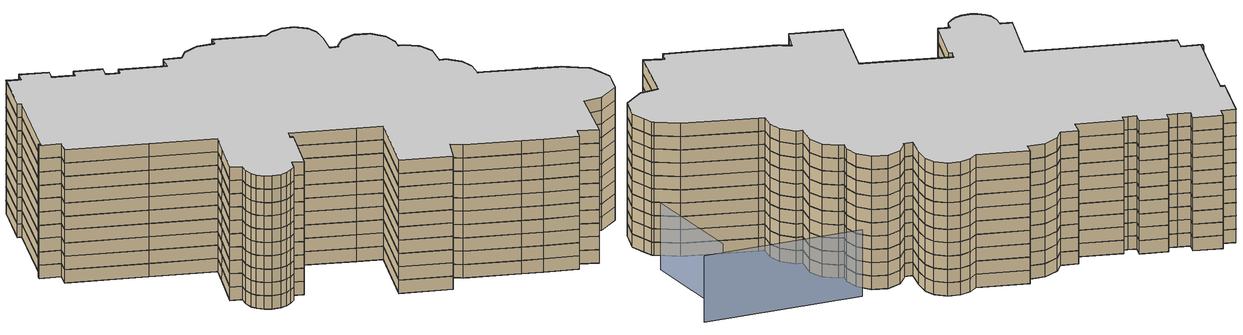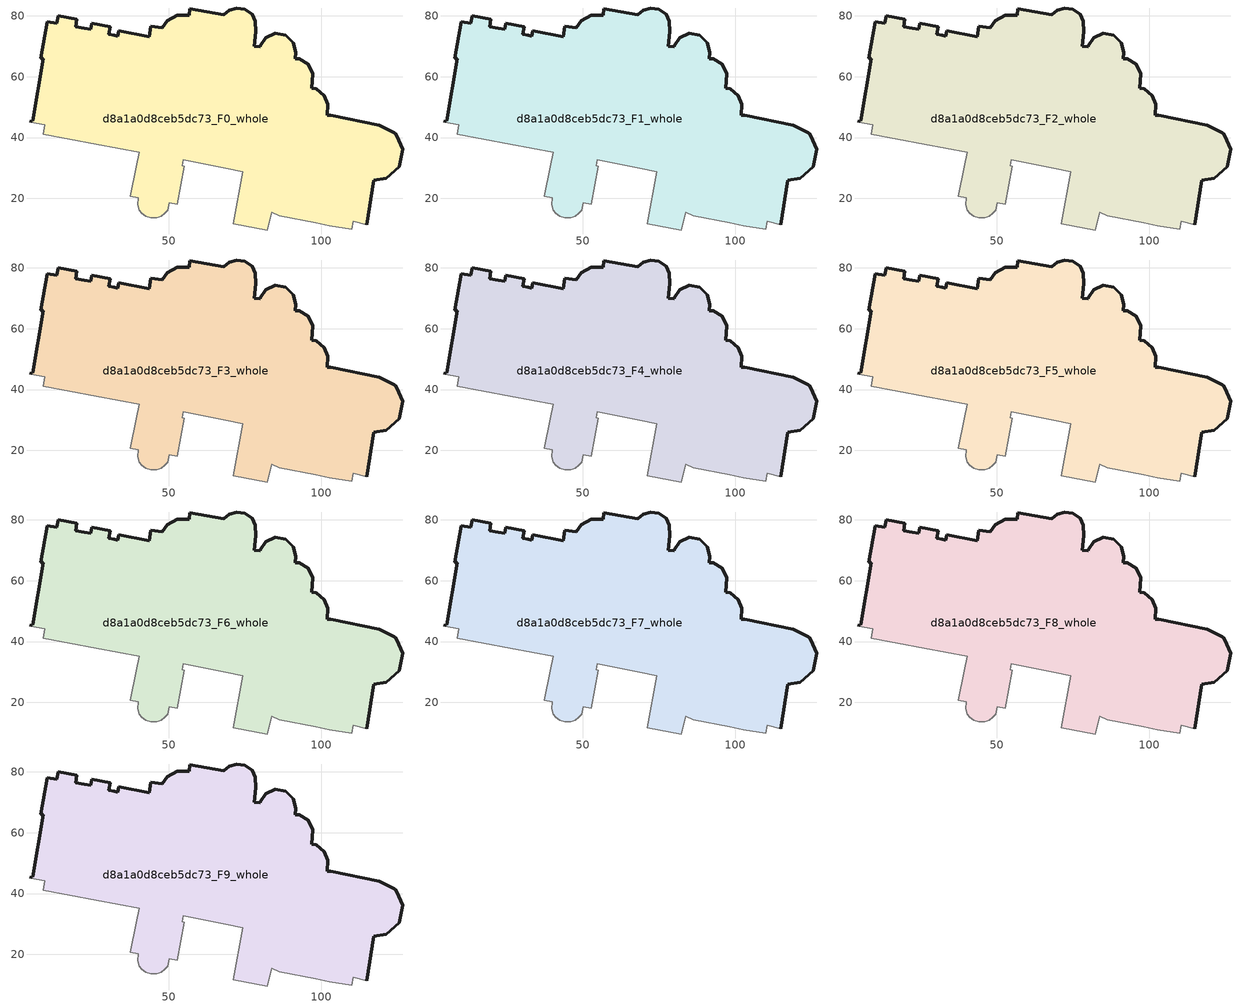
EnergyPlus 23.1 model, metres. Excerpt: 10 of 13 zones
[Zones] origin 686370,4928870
d8a1a0d8ceb5dc73_F0_whole
 floor ground (EU_floor_Construction): 115.1,11.35 117.26,25.99 121.48,26.59 125.78,30.34 126.81,36.15 125.48,39.13 124.51,41.31 124.04,41.55 119.19,44.01 103.23,47.28 102.01,47.41 102.12,50.93 101.05,53.71 98.36,56.04 96.9,56.13 97.24,61.04 95.71,64.09 92.77,65.86 91.58,65.94 91.74,68.02 90.87,71.14 88.37,73.57 85.01,74.26 81.88,72.84 79.98,70.26 80.06,69.85 78.01,69.97 78.49,74.76 78.39,78.26 77.41,80.51 74.94,82.24 72.28,82.59 69.82,81.8 68.09,80.31 56.9,82.37 56.68,80.22 52.8,80.26 49.41,78.41 47.87,76.03 44.03,76.61 43.59,73.21 33.47,75.06 33.2,73.38 32.01,73.58 30.17,73.89 30.63,76.45 24.57,77.51 24.22,75.54 22.09,75.92 19.32,76.42 19.73,78.91 13.54,80.03 13.09,77.53 9.95,78.09 7.86,66.01 8.75,65.85 5.25,45.58 4.71,45.66 4.61,44.98 9.23,44.23 8.74,41.08 26.07,37.85 40.16,35.2 39.3,30.43 37.33,20.73 39.88,20.21 39.78,17.99 40.26,16.16 41.05,15.11 42.38,14.17 43.99,13.63 45.92,13.64 47.43,14.21 48.58,15.08 49.62,16.12 50.09,18.55 52.65,18.04 55.04,30.54 54.34,30.67 54.72,32.66 68.7,29.83 74.21,28.79 71.08,11.65 82.23,9.61 83.72,15.46 86.28,14.24 98.22,11.93 102.77,11.05 110.13,9.87 110.63,12.47 z0
 wall outside (EU_wall_Construction): 4.61,44.98 4.71,45.66 5.25,45.58 8.75,65.85 7.86,66.01 9.95,78.09 13.09,77.53 13.54,80.03 19.73,78.91 19.32,76.42 22.09,75.92 24.22,75.54 24.57,77.51 30.63,76.45 30.17,73.89 32.01,73.58 33.2,73.38 33.47,75.06 43.59,73.21 44.03,76.61 47.87,76.03 49.41,78.41 52.8,80.26 56.68,80.22 56.9,82.37 68.09,80.31 69.82,81.8 72.28,82.59 74.94,82.24 77.41,80.51 78.39,78.26 78.49,74.76 78.01,69.97 80.06,69.85 79.98,70.26 81.88,72.84 85.01,74.26 88.37,73.57 90.87,71.14 91.74,68.02 91.58,65.94 92.77,65.86 95.71,64.09 97.24,61.04 96.9,56.13 98.36,56.04 101.05,53.71 102.12,50.93 102.01,47.41 103.23,47.28 119.19,44.01 124.04,41.55 124.51,41.31 125.48,39.13 126.81,36.15 125.78,30.34 121.48,26.59 117.26,25.99 115.1,11.35 z0:3
 wall adiabatic (EU_wall_Construction): 115.1,11.35 110.63,12.47 110.13,9.87 102.77,11.05 98.22,11.93 86.28,14.24 83.72,15.46 82.23,9.61 71.08,11.65 74.21,28.79 68.7,29.83 54.72,32.66 54.34,30.67 55.04,30.54 52.65,18.04 50.09,18.55 49.62,16.12 48.58,15.08 47.43,14.21 45.92,13.64 43.99,13.63 42.38,14.17 41.05,15.11 40.26,16.16 39.78,17.99 39.88,20.21 37.33,20.73 39.3,30.43 40.16,35.2 26.07,37.85 8.74,41.08 9.23,44.23 4.61,44.98 z0:3
d8a1a0d8ceb5dc73_F1_whole
 floor to d8a1a0d8ceb5dc73_F0_whole (EU_floor_Construction): 115.1,11.35 117.26,25.99 121.48,26.59 125.78,30.34 126.81,36.15 125.48,39.13 124.51,41.31 124.04,41.55 119.19,44.01 103.23,47.28 102.01,47.41 102.12,50.93 101.05,53.71 98.36,56.04 96.9,56.13 97.24,61.04 95.71,64.09 92.77,65.86 91.58,65.94 91.74,68.02 90.87,71.14 88.37,73.57 85.01,74.26 81.88,72.84 79.98,70.26 80.06,69.85 78.01,69.97 78.49,74.76 78.39,78.26 77.41,80.51 74.94,82.24 72.28,82.59 69.82,81.8 68.09,80.31 56.9,82.37 56.68,80.22 52.8,80.26 49.41,78.41 47.87,76.03 44.03,76.61 43.59,73.21 33.47,75.06 33.2,73.38 32.01,73.58 30.17,73.89 30.63,76.45 24.57,77.51 24.22,75.54 22.09,75.92 19.32,76.42 19.73,78.91 13.54,80.03 13.09,77.53 9.95,78.09 7.86,66.01 8.75,65.85 5.25,45.58 4.71,45.66 4.61,44.98 9.23,44.23 8.74,41.08 26.07,37.85 40.16,35.2 39.3,30.43 37.33,20.73 39.88,20.21 39.78,17.99 40.26,16.16 41.05,15.11 42.38,14.17 43.99,13.63 45.92,13.64 47.43,14.21 48.58,15.08 49.62,16.12 50.09,18.55 52.65,18.04 55.04,30.54 54.34,30.67 54.72,32.66 68.7,29.83 74.21,28.79 71.08,11.65 82.23,9.61 83.72,15.46 86.28,14.24 98.22,11.93 102.77,11.05 110.13,9.87 110.63,12.47 z3
 wall outside (EU_wall_Construction): 4.61,44.98 4.71,45.66 5.25,45.58 8.75,65.85 7.86,66.01 9.95,78.09 13.09,77.53 13.54,80.03 19.73,78.91 19.32,76.42 22.09,75.92 24.22,75.54 24.57,77.51 30.63,76.45 30.17,73.89 32.01,73.58 33.2,73.38 33.47,75.06 43.59,73.21 44.03,76.61 47.87,76.03 49.41,78.41 52.8,80.26 56.68,80.22 56.9,82.37 68.09,80.31 69.82,81.8 72.28,82.59 74.94,82.24 77.41,80.51 78.39,78.26 78.49,74.76 78.01,69.97 80.06,69.85 79.98,70.26 81.88,72.84 85.01,74.26 88.37,73.57 90.87,71.14 91.74,68.02 91.58,65.94 92.77,65.86 95.71,64.09 97.24,61.04 96.9,56.13 98.36,56.04 101.05,53.71 102.12,50.93 102.01,47.41 103.23,47.28 119.19,44.01 124.04,41.55 124.51,41.31 125.48,39.13 126.81,36.15 125.78,30.34 121.48,26.59 117.26,25.99 115.1,11.35 z3:6
 wall adiabatic (EU_wall_Construction): 115.1,11.35 110.63,12.47 110.13,9.87 102.77,11.05 98.22,11.93 86.28,14.24 83.72,15.46 82.23,9.61 71.08,11.65 74.21,28.79 68.7,29.83 54.72,32.66 54.34,30.67 55.04,30.54 52.65,18.04 50.09,18.55 49.62,16.12 48.58,15.08 47.43,14.21 45.92,13.64 43.99,13.63 42.38,14.17 41.05,15.11 40.26,16.16 39.78,17.99 39.88,20.21 37.33,20.73 39.3,30.43 40.16,35.2 26.07,37.85 8.74,41.08 9.23,44.23 4.61,44.98 z3:6
d8a1a0d8ceb5dc73_F2_whole
 floor to d8a1a0d8ceb5dc73_F1_whole (EU_floor_Construction): 115.1,11.35 117.26,25.99 121.48,26.59 125.78,30.34 126.81,36.15 125.48,39.13 124.51,41.31 124.04,41.55 119.19,44.01 103.23,47.28 102.01,47.41 102.12,50.93 101.05,53.71 98.36,56.04 96.9,56.13 97.24,61.04 95.71,64.09 92.77,65.86 91.58,65.94 91.74,68.02 90.87,71.14 88.37,73.57 85.01,74.26 81.88,72.84 79.98,70.26 80.06,69.85 78.01,69.97 78.49,74.76 78.39,78.26 77.41,80.51 74.94,82.24 72.28,82.59 69.82,81.8 68.09,80.31 56.9,82.37 56.68,80.22 52.8,80.26 49.41,78.41 47.87,76.03 44.03,76.61 43.59,73.21 33.47,75.06 33.2,73.38 32.01,73.58 30.17,73.89 30.63,76.45 24.57,77.51 24.22,75.54 22.09,75.92 19.32,76.42 19.73,78.91 13.54,80.03 13.09,77.53 9.95,78.09 7.86,66.01 8.75,65.85 5.25,45.58 4.71,45.66 4.61,44.98 9.23,44.23 8.74,41.08 26.07,37.85 40.16,35.2 39.3,30.43 37.33,20.73 39.88,20.21 39.78,17.99 40.26,16.16 41.05,15.11 42.38,14.17 43.99,13.63 45.92,13.64 47.43,14.21 48.58,15.08 49.62,16.12 50.09,18.55 52.65,18.04 55.04,30.54 54.34,30.67 54.72,32.66 68.7,29.83 74.21,28.79 71.08,11.65 82.23,9.61 83.72,15.46 86.28,14.24 98.22,11.93 102.77,11.05 110.13,9.87 110.63,12.47 z6
 wall outside (EU_wall_Construction): 4.61,44.98 4.71,45.66 5.25,45.58 8.75,65.85 7.86,66.01 9.95,78.09 13.09,77.53 13.54,80.03 19.73,78.91 19.32,76.42 22.09,75.92 24.22,75.54 24.57,77.51 30.63,76.45 30.17,73.89 32.01,73.58 33.2,73.38 33.47,75.06 43.59,73.21 44.03,76.61 47.87,76.03 49.41,78.41 52.8,80.26 56.68,80.22 56.9,82.37 68.09,80.31 69.82,81.8 72.28,82.59 74.94,82.24 77.41,80.51 78.39,78.26 78.49,74.76 78.01,69.97 80.06,69.85 79.98,70.26 81.88,72.84 85.01,74.26 88.37,73.57 90.87,71.14 91.74,68.02 91.58,65.94 92.77,65.86 95.71,64.09 97.24,61.04 96.9,56.13 98.36,56.04 101.05,53.71 102.12,50.93 102.01,47.41 103.23,47.28 119.19,44.01 124.04,41.55 124.51,41.31 125.48,39.13 126.81,36.15 125.78,30.34 121.48,26.59 117.26,25.99 115.1,11.35 z6:9
 wall adiabatic (EU_wall_Construction): 115.1,11.35 110.63,12.47 110.13,9.87 102.77,11.05 98.22,11.93 86.28,14.24 83.72,15.46 82.23,9.61 71.08,11.65 74.21,28.79 68.7,29.83 54.72,32.66 54.34,30.67 55.04,30.54 52.65,18.04 50.09,18.55 49.62,16.12 48.58,15.08 47.43,14.21 45.92,13.64 43.99,13.63 42.38,14.17 41.05,15.11 40.26,16.16 39.78,17.99 39.88,20.21 37.33,20.73 39.3,30.43 40.16,35.2 26.07,37.85 8.74,41.08 9.23,44.23 4.61,44.98 z6:9
d8a1a0d8ceb5dc73_F3_whole
 floor to d8a1a0d8ceb5dc73_F2_whole (EU_floor_Construction): 115.1,11.35 117.26,25.99 121.48,26.59 125.78,30.34 126.81,36.15 125.48,39.13 124.51,41.31 124.04,41.55 119.19,44.01 103.23,47.28 102.01,47.41 102.12,50.93 101.05,53.71 98.36,56.04 96.9,56.13 97.24,61.04 95.71,64.09 92.77,65.86 91.58,65.94 91.74,68.02 90.87,71.14 88.37,73.57 85.01,74.26 81.88,72.84 79.98,70.26 80.06,69.85 78.01,69.97 78.49,74.76 78.39,78.26 77.41,80.51 74.94,82.24 72.28,82.59 69.82,81.8 68.09,80.31 56.9,82.37 56.68,80.22 52.8,80.26 49.41,78.41 47.87,76.03 44.03,76.61 43.59,73.21 33.47,75.06 33.2,73.38 32.01,73.58 30.17,73.89 30.63,76.45 24.57,77.51 24.22,75.54 22.09,75.92 19.32,76.42 19.73,78.91 13.54,80.03 13.09,77.53 9.95,78.09 7.86,66.01 8.75,65.85 5.25,45.58 4.71,45.66 4.61,44.98 9.23,44.23 8.74,41.08 26.07,37.85 40.16,35.2 39.3,30.43 37.33,20.73 39.88,20.21 39.78,17.99 40.26,16.16 41.05,15.11 42.38,14.17 43.99,13.63 45.92,13.64 47.43,14.21 48.58,15.08 49.62,16.12 50.09,18.55 52.65,18.04 55.04,30.54 54.34,30.67 54.72,32.66 68.7,29.83 74.21,28.79 71.08,11.65 82.23,9.61 83.72,15.46 86.28,14.24 98.22,11.93 102.77,11.05 110.13,9.87 110.63,12.47 z9
 wall outside (EU_wall_Construction): 4.61,44.98 4.71,45.66 5.25,45.58 8.75,65.85 7.86,66.01 9.95,78.09 13.09,77.53 13.54,80.03 19.73,78.91 19.32,76.42 22.09,75.92 24.22,75.54 24.57,77.51 30.63,76.45 30.17,73.89 32.01,73.58 33.2,73.38 33.47,75.06 43.59,73.21 44.03,76.61 47.87,76.03 49.41,78.41 52.8,80.26 56.68,80.22 56.9,82.37 68.09,80.31 69.82,81.8 72.28,82.59 74.94,82.24 77.41,80.51 78.39,78.26 78.49,74.76 78.01,69.97 80.06,69.85 79.98,70.26 81.88,72.84 85.01,74.26 88.37,73.57 90.87,71.14 91.74,68.02 91.58,65.94 92.77,65.86 95.71,64.09 97.24,61.04 96.9,56.13 98.36,56.04 101.05,53.71 102.12,50.93 102.01,47.41 103.23,47.28 119.19,44.01 124.04,41.55 124.51,41.31 125.48,39.13 126.81,36.15 125.78,30.34 121.48,26.59 117.26,25.99 115.1,11.35 z9:12
 wall adiabatic (EU_wall_Construction): 115.1,11.35 110.63,12.47 110.13,9.87 102.77,11.05 98.22,11.93 86.28,14.24 83.72,15.46 82.23,9.61 71.08,11.65 74.21,28.79 68.7,29.83 54.72,32.66 54.34,30.67 55.04,30.54 52.65,18.04 50.09,18.55 49.62,16.12 48.58,15.08 47.43,14.21 45.92,13.64 43.99,13.63 42.38,14.17 41.05,15.11 40.26,16.16 39.78,17.99 39.88,20.21 37.33,20.73 39.3,30.43 40.16,35.2 26.07,37.85 8.74,41.08 9.23,44.23 4.61,44.98 z9:12
d8a1a0d8ceb5dc73_F4_whole
 floor to d8a1a0d8ceb5dc73_F3_whole (EU_floor_Construction): 115.1,11.35 117.26,25.99 121.48,26.59 125.78,30.34 126.81,36.15 125.48,39.13 124.51,41.31 124.04,41.55 119.19,44.01 103.23,47.28 102.01,47.41 102.12,50.93 101.05,53.71 98.36,56.04 96.9,56.13 97.24,61.04 95.71,64.09 92.77,65.86 91.58,65.94 91.74,68.02 90.87,71.14 88.37,73.57 85.01,74.26 81.88,72.84 79.98,70.26 80.06,69.85 78.01,69.97 78.49,74.76 78.39,78.26 77.41,80.51 74.94,82.24 72.28,82.59 69.82,81.8 68.09,80.31 56.9,82.37 56.68,80.22 52.8,80.26 49.41,78.41 47.87,76.03 44.03,76.61 43.59,73.21 33.47,75.06 33.2,73.38 32.01,73.58 30.17,73.89 30.63,76.45 24.57,77.51 24.22,75.54 22.09,75.92 19.32,76.42 19.73,78.91 13.54,80.03 13.09,77.53 9.95,78.09 7.86,66.01 8.75,65.85 5.25,45.58 4.71,45.66 4.61,44.98 9.23,44.23 8.74,41.08 26.07,37.85 40.16,35.2 39.3,30.43 37.33,20.73 39.88,20.21 39.78,17.99 40.26,16.16 41.05,15.11 42.38,14.17 43.99,13.63 45.92,13.64 47.43,14.21 48.58,15.08 49.62,16.12 50.09,18.55 52.65,18.04 55.04,30.54 54.34,30.67 54.72,32.66 68.7,29.83 74.21,28.79 71.08,11.65 82.23,9.61 83.72,15.46 86.28,14.24 98.22,11.93 102.77,11.05 110.13,9.87 110.63,12.47 z12
 wall outside (EU_wall_Construction): 4.61,44.98 4.71,45.66 5.25,45.58 8.75,65.85 7.86,66.01 9.95,78.09 13.09,77.53 13.54,80.03 19.73,78.91 19.32,76.42 22.09,75.92 24.22,75.54 24.57,77.51 30.63,76.45 30.17,73.89 32.01,73.58 33.2,73.38 33.47,75.06 43.59,73.21 44.03,76.61 47.87,76.03 49.41,78.41 52.8,80.26 56.68,80.22 56.9,82.37 68.09,80.31 69.82,81.8 72.28,82.59 74.94,82.24 77.41,80.51 78.39,78.26 78.49,74.76 78.01,69.97 80.06,69.85 79.98,70.26 81.88,72.84 85.01,74.26 88.37,73.57 90.87,71.14 91.74,68.02 91.58,65.94 92.77,65.86 95.71,64.09 97.24,61.04 96.9,56.13 98.36,56.04 101.05,53.71 102.12,50.93 102.01,47.41 103.23,47.28 119.19,44.01 124.04,41.55 124.51,41.31 125.48,39.13 126.81,36.15 125.78,30.34 121.48,26.59 117.26,25.99 115.1,11.35 z12:15
 wall adiabatic (EU_wall_Construction): 115.1,11.35 110.63,12.47 110.13,9.87 102.77,11.05 98.22,11.93 86.28,14.24 83.72,15.46 82.23,9.61 71.08,11.65 74.21,28.79 68.7,29.83 54.72,32.66 54.34,30.67 55.04,30.54 52.65,18.04 50.09,18.55 49.62,16.12 48.58,15.08 47.43,14.21 45.92,13.64 43.99,13.63 42.38,14.17 41.05,15.11 40.26,16.16 39.78,17.99 39.88,20.21 37.33,20.73 39.3,30.43 40.16,35.2 26.07,37.85 8.74,41.08 9.23,44.23 4.61,44.98 z12:15
d8a1a0d8ceb5dc73_F5_whole
 floor to d8a1a0d8ceb5dc73_F4_whole (EU_floor_Construction): 115.1,11.35 117.26,25.99 121.48,26.59 125.78,30.34 126.81,36.15 125.48,39.13 124.51,41.31 124.04,41.55 119.19,44.01 103.23,47.28 102.01,47.41 102.12,50.93 101.05,53.71 98.36,56.04 96.9,56.13 97.24,61.04 95.71,64.09 92.77,65.86 91.58,65.94 91.74,68.02 90.87,71.14 88.37,73.57 85.01,74.26 81.88,72.84 79.98,70.26 80.06,69.85 78.01,69.97 78.49,74.76 78.39,78.26 77.41,80.51 74.94,82.24 72.28,82.59 69.82,81.8 68.09,80.31 56.9,82.37 56.68,80.22 52.8,80.26 49.41,78.41 47.87,76.03 44.03,76.61 43.59,73.21 33.47,75.06 33.2,73.38 32.01,73.58 30.17,73.89 30.63,76.45 24.57,77.51 24.22,75.54 22.09,75.92 19.32,76.42 19.73,78.91 13.54,80.03 13.09,77.53 9.95,78.09 7.86,66.01 8.75,65.85 5.25,45.58 4.71,45.66 4.61,44.98 9.23,44.23 8.74,41.08 26.07,37.85 40.16,35.2 39.3,30.43 37.33,20.73 39.88,20.21 39.78,17.99 40.26,16.16 41.05,15.11 42.38,14.17 43.99,13.63 45.92,13.64 47.43,14.21 48.58,15.08 49.62,16.12 50.09,18.55 52.65,18.04 55.04,30.54 54.34,30.67 54.72,32.66 68.7,29.83 74.21,28.79 71.08,11.65 82.23,9.61 83.72,15.46 86.28,14.24 98.22,11.93 102.77,11.05 110.13,9.87 110.63,12.47 z15
 wall outside (EU_wall_Construction): 4.61,44.98 4.71,45.66 5.25,45.58 8.75,65.85 7.86,66.01 9.95,78.09 13.09,77.53 13.54,80.03 19.73,78.91 19.32,76.42 22.09,75.92 24.22,75.54 24.57,77.51 30.63,76.45 30.17,73.89 32.01,73.58 33.2,73.38 33.47,75.06 43.59,73.21 44.03,76.61 47.87,76.03 49.41,78.41 52.8,80.26 56.68,80.22 56.9,82.37 68.09,80.31 69.82,81.8 72.28,82.59 74.94,82.24 77.41,80.51 78.39,78.26 78.49,74.76 78.01,69.97 80.06,69.85 79.98,70.26 81.88,72.84 85.01,74.26 88.37,73.57 90.87,71.14 91.74,68.02 91.58,65.94 92.77,65.86 95.71,64.09 97.24,61.04 96.9,56.13 98.36,56.04 101.05,53.71 102.12,50.93 102.01,47.41 103.23,47.28 119.19,44.01 124.04,41.55 124.51,41.31 125.48,39.13 126.81,36.15 125.78,30.34 121.48,26.59 117.26,25.99 115.1,11.35 z15:18
 wall adiabatic (EU_wall_Construction): 115.1,11.35 110.63,12.47 110.13,9.87 102.77,11.05 98.22,11.93 86.28,14.24 83.72,15.46 82.23,9.61 71.08,11.65 74.21,28.79 68.7,29.83 54.72,32.66 54.34,30.67 55.04,30.54 52.65,18.04 50.09,18.55 49.62,16.12 48.58,15.08 47.43,14.21 45.92,13.64 43.99,13.63 42.38,14.17 41.05,15.11 40.26,16.16 39.78,17.99 39.88,20.21 37.33,20.73 39.3,30.43 40.16,35.2 26.07,37.85 8.74,41.08 9.23,44.23 4.61,44.98 z15:18
d8a1a0d8ceb5dc73_F6_whole
 floor to d8a1a0d8ceb5dc73_F5_whole (EU_floor_Construction): 115.1,11.35 117.26,25.99 121.48,26.59 125.78,30.34 126.81,36.15 125.48,39.13 124.51,41.31 124.04,41.55 119.19,44.01 103.23,47.28 102.01,47.41 102.12,50.93 101.05,53.71 98.36,56.04 96.9,56.13 97.24,61.04 95.71,64.09 92.77,65.86 91.58,65.94 91.74,68.02 90.87,71.14 88.37,73.57 85.01,74.26 81.88,72.84 79.98,70.26 80.06,69.85 78.01,69.97 78.49,74.76 78.39,78.26 77.41,80.51 74.94,82.24 72.28,82.59 69.82,81.8 68.09,80.31 56.9,82.37 56.68,80.22 52.8,80.26 49.41,78.41 47.87,76.03 44.03,76.61 43.59,73.21 33.47,75.06 33.2,73.38 32.01,73.58 30.17,73.89 30.63,76.45 24.57,77.51 24.22,75.54 22.09,75.92 19.32,76.42 19.73,78.91 13.54,80.03 13.09,77.53 9.95,78.09 7.86,66.01 8.75,65.85 5.25,45.58 4.71,45.66 4.61,44.98 9.23,44.23 8.74,41.08 26.07,37.85 40.16,35.2 39.3,30.43 37.33,20.73 39.88,20.21 39.78,17.99 40.26,16.16 41.05,15.11 42.38,14.17 43.99,13.63 45.92,13.64 47.43,14.21 48.58,15.08 49.62,16.12 50.09,18.55 52.65,18.04 55.04,30.54 54.34,30.67 54.72,32.66 68.7,29.83 74.21,28.79 71.08,11.65 82.23,9.61 83.72,15.46 86.28,14.24 98.22,11.93 102.77,11.05 110.13,9.87 110.63,12.47 z18
 wall outside (EU_wall_Construction): 4.61,44.98 4.71,45.66 5.25,45.58 8.75,65.85 7.86,66.01 9.95,78.09 13.09,77.53 13.54,80.03 19.73,78.91 19.32,76.42 22.09,75.92 24.22,75.54 24.57,77.51 30.63,76.45 30.17,73.89 32.01,73.58 33.2,73.38 33.47,75.06 43.59,73.21 44.03,76.61 47.87,76.03 49.41,78.41 52.8,80.26 56.68,80.22 56.9,82.37 68.09,80.31 69.82,81.8 72.28,82.59 74.94,82.24 77.41,80.51 78.39,78.26 78.49,74.76 78.01,69.97 80.06,69.85 79.98,70.26 81.88,72.84 85.01,74.26 88.37,73.57 90.87,71.14 91.74,68.02 91.58,65.94 92.77,65.86 95.71,64.09 97.24,61.04 96.9,56.13 98.36,56.04 101.05,53.71 102.12,50.93 102.01,47.41 103.23,47.28 119.19,44.01 124.04,41.55 124.51,41.31 125.48,39.13 126.81,36.15 125.78,30.34 121.48,26.59 117.26,25.99 115.1,11.35 z18:21
 wall adiabatic (EU_wall_Construction): 115.1,11.35 110.63,12.47 110.13,9.87 102.77,11.05 98.22,11.93 86.28,14.24 83.72,15.46 82.23,9.61 71.08,11.65 74.21,28.79 68.7,29.83 54.72,32.66 54.34,30.67 55.04,30.54 52.65,18.04 50.09,18.55 49.62,16.12 48.58,15.08 47.43,14.21 45.92,13.64 43.99,13.63 42.38,14.17 41.05,15.11 40.26,16.16 39.78,17.99 39.88,20.21 37.33,20.73 39.3,30.43 40.16,35.2 26.07,37.85 8.74,41.08 9.23,44.23 4.61,44.98 z18:21
d8a1a0d8ceb5dc73_F7_whole
 floor to d8a1a0d8ceb5dc73_F6_whole (EU_floor_Construction): 115.1,11.35 117.26,25.99 121.48,26.59 125.78,30.34 126.81,36.15 125.48,39.13 124.51,41.31 124.04,41.55 119.19,44.01 103.23,47.28 102.01,47.41 102.12,50.93 101.05,53.71 98.36,56.04 96.9,56.13 97.24,61.04 95.71,64.09 92.77,65.86 91.58,65.94 91.74,68.02 90.87,71.14 88.37,73.57 85.01,74.26 81.88,72.84 79.98,70.26 80.06,69.85 78.01,69.97 78.49,74.76 78.39,78.26 77.41,80.51 74.94,82.24 72.28,82.59 69.82,81.8 68.09,80.31 56.9,82.37 56.68,80.22 52.8,80.26 49.41,78.41 47.87,76.03 44.03,76.61 43.59,73.21 33.47,75.06 33.2,73.38 32.01,73.58 30.17,73.89 30.63,76.45 24.57,77.51 24.22,75.54 22.09,75.92 19.32,76.42 19.73,78.91 13.54,80.03 13.09,77.53 9.95,78.09 7.86,66.01 8.75,65.85 5.25,45.58 4.71,45.66 4.61,44.98 9.23,44.23 8.74,41.08 26.07,37.85 40.16,35.2 39.3,30.43 37.33,20.73 39.88,20.21 39.78,17.99 40.26,16.16 41.05,15.11 42.38,14.17 43.99,13.63 45.92,13.64 47.43,14.21 48.58,15.08 49.62,16.12 50.09,18.55 52.65,18.04 55.04,30.54 54.34,30.67 54.72,32.66 68.7,29.83 74.21,28.79 71.08,11.65 82.23,9.61 83.72,15.46 86.28,14.24 98.22,11.93 102.77,11.05 110.13,9.87 110.63,12.47 z21
 wall outside (EU_wall_Construction): 4.61,44.98 4.71,45.66 5.25,45.58 8.75,65.85 7.86,66.01 9.95,78.09 13.09,77.53 13.54,80.03 19.73,78.91 19.32,76.42 22.09,75.92 24.22,75.54 24.57,77.51 30.63,76.45 30.17,73.89 32.01,73.58 33.2,73.38 33.47,75.06 43.59,73.21 44.03,76.61 47.87,76.03 49.41,78.41 52.8,80.26 56.68,80.22 56.9,82.37 68.09,80.31 69.82,81.8 72.28,82.59 74.94,82.24 77.41,80.51 78.39,78.26 78.49,74.76 78.01,69.97 80.06,69.85 79.98,70.26 81.88,72.84 85.01,74.26 88.37,73.57 90.87,71.14 91.74,68.02 91.58,65.94 92.77,65.86 95.71,64.09 97.24,61.04 96.9,56.13 98.36,56.04 101.05,53.71 102.12,50.93 102.01,47.41 103.23,47.28 119.19,44.01 124.04,41.55 124.51,41.31 125.48,39.13 126.81,36.15 125.78,30.34 121.48,26.59 117.26,25.99 115.1,11.35 z21:24
 wall adiabatic (EU_wall_Construction): 115.1,11.35 110.63,12.47 110.13,9.87 102.77,11.05 98.22,11.93 86.28,14.24 83.72,15.46 82.23,9.61 71.08,11.65 74.21,28.79 68.7,29.83 54.72,32.66 54.34,30.67 55.04,30.54 52.65,18.04 50.09,18.55 49.62,16.12 48.58,15.08 47.43,14.21 45.92,13.64 43.99,13.63 42.38,14.17 41.05,15.11 40.26,16.16 39.78,17.99 39.88,20.21 37.33,20.73 39.3,30.43 40.16,35.2 26.07,37.85 8.74,41.08 9.23,44.23 4.61,44.98 z21:24
d8a1a0d8ceb5dc73_F8_whole
 floor to d8a1a0d8ceb5dc73_F7_whole (EU_floor_Construction): 115.1,11.35 117.26,25.99 121.48,26.59 125.78,30.34 126.81,36.15 125.48,39.13 124.51,41.31 124.04,41.55 119.19,44.01 103.23,47.28 102.01,47.41 102.12,50.93 101.05,53.71 98.36,56.04 96.9,56.13 97.24,61.04 95.71,64.09 92.77,65.86 91.58,65.94 91.74,68.02 90.87,71.14 88.37,73.57 85.01,74.26 81.88,72.84 79.98,70.26 80.06,69.85 78.01,69.97 78.49,74.76 78.39,78.26 77.41,80.51 74.94,82.24 72.28,82.59 69.82,81.8 68.09,80.31 56.9,82.37 56.68,80.22 52.8,80.26 49.41,78.41 47.87,76.03 44.03,76.61 43.59,73.21 33.47,75.06 33.2,73.38 32.01,73.58 30.17,73.89 30.63,76.45 24.57,77.51 24.22,75.54 22.09,75.92 19.32,76.42 19.73,78.91 13.54,80.03 13.09,77.53 9.95,78.09 7.86,66.01 8.75,65.85 5.25,45.58 4.71,45.66 4.61,44.98 9.23,44.23 8.74,41.08 26.07,37.85 40.16,35.2 39.3,30.43 37.33,20.73 39.88,20.21 39.78,17.99 40.26,16.16 41.05,15.11 42.38,14.17 43.99,13.63 45.92,13.64 47.43,14.21 48.58,15.08 49.62,16.12 50.09,18.55 52.65,18.04 55.04,30.54 54.34,30.67 54.72,32.66 68.7,29.83 74.21,28.79 71.08,11.65 82.23,9.61 83.72,15.46 86.28,14.24 98.22,11.93 102.77,11.05 110.13,9.87 110.63,12.47 z24
 wall outside (EU_wall_Construction): 4.61,44.98 4.71,45.66 5.25,45.58 8.75,65.85 7.86,66.01 9.95,78.09 13.09,77.53 13.54,80.03 19.73,78.91 19.32,76.42 22.09,75.92 24.22,75.54 24.57,77.51 30.63,76.45 30.17,73.89 32.01,73.58 33.2,73.38 33.47,75.06 43.59,73.21 44.03,76.61 47.87,76.03 49.41,78.41 52.8,80.26 56.68,80.22 56.9,82.37 68.09,80.31 69.82,81.8 72.28,82.59 74.94,82.24 77.41,80.51 78.39,78.26 78.49,74.76 78.01,69.97 80.06,69.85 79.98,70.26 81.88,72.84 85.01,74.26 88.37,73.57 90.87,71.14 91.74,68.02 91.58,65.94 92.77,65.86 95.71,64.09 97.24,61.04 96.9,56.13 98.36,56.04 101.05,53.71 102.12,50.93 102.01,47.41 103.23,47.28 119.19,44.01 124.04,41.55 124.51,41.31 125.48,39.13 126.81,36.15 125.78,30.34 121.48,26.59 117.26,25.99 115.1,11.35 z24:27
 wall adiabatic (EU_wall_Construction): 115.1,11.35 110.63,12.47 110.13,9.87 102.77,11.05 98.22,11.93 86.28,14.24 83.72,15.46 82.23,9.61 71.08,11.65 74.21,28.79 68.7,29.83 54.72,32.66 54.34,30.67 55.04,30.54 52.65,18.04 50.09,18.55 49.62,16.12 48.58,15.08 47.43,14.21 45.92,13.64 43.99,13.63 42.38,14.17 41.05,15.11 40.26,16.16 39.78,17.99 39.88,20.21 37.33,20.73 39.3,30.43 40.16,35.2 26.07,37.85 8.74,41.08 9.23,44.23 4.61,44.98 z24:27
d8a1a0d8ceb5dc73_F9_whole
 floor to d8a1a0d8ceb5dc73_F8_whole (EU_floor_Construction): 115.1,11.35 117.26,25.99 121.48,26.59 125.78,30.34 126.81,36.15 125.48,39.13 124.51,41.31 124.04,41.55 119.19,44.01 103.23,47.28 102.01,47.41 102.12,50.93 101.05,53.71 98.36,56.04 96.9,56.13 97.24,61.04 95.71,64.09 92.77,65.86 91.58,65.94 91.74,68.02 90.87,71.14 88.37,73.57 85.01,74.26 81.88,72.84 79.98,70.26 80.06,69.85 78.01,69.97 78.49,74.76 78.39,78.26 77.41,80.51 74.94,82.24 72.28,82.59 69.82,81.8 68.09,80.31 56.9,82.37 56.68,80.22 52.8,80.26 49.41,78.41 47.87,76.03 44.03,76.61 43.59,73.21 33.47,75.06 33.2,73.38 32.01,73.58 30.17,73.89 30.63,76.45 24.57,77.51 24.22,75.54 22.09,75.92 19.32,76.42 19.73,78.91 13.54,80.03 13.09,77.53 9.95,78.09 7.86,66.01 8.75,65.85 5.25,45.58 4.71,45.66 4.61,44.98 9.23,44.23 8.74,41.08 26.07,37.85 40.16,35.2 39.3,30.43 37.33,20.73 39.88,20.21 39.78,17.99 40.26,16.16 41.05,15.11 42.38,14.17 43.99,13.63 45.92,13.64 47.43,14.21 48.58,15.08 49.62,16.12 50.09,18.55 52.65,18.04 55.04,30.54 54.34,30.67 54.72,32.66 68.7,29.83 74.21,28.79 71.08,11.65 82.23,9.61 83.72,15.46 86.28,14.24 98.22,11.93 102.77,11.05 110.13,9.87 110.63,12.47 z27
 wall outside (EU_wall_Construction): 4.61,44.98 4.71,45.66 5.25,45.58 8.75,65.85 7.86,66.01 9.95,78.09 13.09,77.53 13.54,80.03 19.73,78.91 19.32,76.42 22.09,75.92 24.22,75.54 24.57,77.51 30.63,76.45 30.17,73.89 32.01,73.58 33.2,73.38 33.47,75.06 43.59,73.21 44.03,76.61 47.87,76.03 49.41,78.41 52.8,80.26 56.68,80.22 56.9,82.37 68.09,80.31 69.82,81.8 72.28,82.59 74.94,82.24 77.41,80.51 78.39,78.26 78.49,74.76 78.01,69.97 80.06,69.85 79.98,70.26 81.88,72.84 85.01,74.26 88.37,73.57 90.87,71.14 91.74,68.02 91.58,65.94 92.77,65.86 95.71,64.09 97.24,61.04 96.9,56.13 98.36,56.04 101.05,53.71 102.12,50.93 102.01,47.41 103.23,47.28 119.19,44.01 124.04,41.55 124.51,41.31 125.48,39.13 126.81,36.15 125.78,30.34 121.48,26.59 117.26,25.99 115.1,11.35 z27:30
 wall adiabatic (EU_wall_Construction): 115.1,11.35 110.63,12.47 110.13,9.87 102.77,11.05 98.22,11.93 86.28,14.24 83.72,15.46 82.23,9.61 71.08,11.65 74.21,28.79 68.7,29.83 54.72,32.66 54.34,30.67 55.04,30.54 52.65,18.04 50.09,18.55 49.62,16.12 48.58,15.08 47.43,14.21 45.92,13.64 43.99,13.63 42.38,14.17 41.05,15.11 40.26,16.16 39.78,17.99 39.88,20.21 37.33,20.73 39.3,30.43 40.16,35.2 26.07,37.85 8.74,41.08 9.23,44.23 4.61,44.98 z27:30
 ceiling to d8a1a0d8ceb5dc73_F10_whole (EU_floor_Construction): 95.71,64.09 97.24,61.04 96.9,56.13 98.36,56.04 101.05,53.71 102.12,50.93 102.01,47.41 103.23,47.28 119.19,44.01 124.04,41.55 124.51,41.31 125.48,39.13 126.81,36.15 125.78,30.34 121.48,26.59 117.26,25.99 115.1,11.35 110.63,12.47 110.13,9.87 102.77,11.05 98.22,11.93 86.28,14.24 83.72,15.46 82.23,9.61 71.08,11.65 74.21,28.79 68.7,29.83 54.72,32.66 54.34,30.67 55.04,30.54 52.65,18.04 50.09,18.55 49.62,16.12 48.58,15.08 47.43,14.21 45.92,13.64 43.99,13.63 42.38,14.17 41.05,15.11 40.26,16.16 39.78,17.99 39.88,20.21 37.33,20.73 39.3,30.43 40.16,35.2 26.07,37.85 8.74,41.08 9.23,44.23 4.61,44.98 4.71,45.66 5.25,45.58 8.75,65.85 7.86,66.01 9.95,78.09 13.09,77.53 13.54,80.03 19.73,78.91 19.32,76.42 22.09,75.92 24.22,75.54 24.57,77.51 30.63,76.45 30.17,73.89 32.01,73.58 33.2,73.38 33.47,75.06 43.59,73.21 44.03,76.61 47.87,76.03 49.41,78.41 52.8,80.26 56.68,80.22 56.9,82.37 68.09,80.31 69.82,81.8 72.28,82.59 74.94,82.24 77.41,80.51 78.39,78.26 78.49,74.76 78.01,69.97 80.06,69.85 79.98,70.26 81.88,72.84 85.01,74.26 88.37,73.57 90.87,71.14 91.74,68.02 91.58,65.94 92.77,65.86 z30
shading: 125.4,48.77 120.82,72.48 / 126.44,76.62 91.38,76.02 z0:15
[Building]
EU S2 Campaign: North Axis=0; Terrain=City; Solar Distribution=FullExterior
[Site:Location]
Bologna: Latitude=44.5; Longitude=11.25; Time Zone=1; Elevation=37
[SizingPeriod:WeatherFileDays]
AnnualSizingPeriod: Begin Month=1; Begin Day of Month=1; End Month=12; End Day of Month=31; Day of Week for Start Day=Monday; Use Weather File Daylight Saving Period=No; Use Weather File Rain and Snow Indicators=No
[MATERIAL]
EU_InternalMass_Material: Roughness=MediumRough; Thickness=0.1; Conductivity=1; Density=1800; Specific Heat=900; Thermal Absorptance=0.9; Solar Absorptance=0.7; Visible Absorptance=0.7
[MATERIAL:NOMASS] Roughness=MediumRough; Thermal Absorptance=0.9; Solar Absorptance=0.7; Visible Absorptance=0.7
Name | Thermal Resistance
EU_wall_NoMass | 0.905828
EU_floor_NoMass | 0.67114
[CONSTRUCTION]
EU_wall_Construction: EU_wall_NoMass
EU_floor_Construction: EU_floor_NoMass
EU_InternalMass_Construction: EU_InternalMass_Material
[ZONE] Type=1; Multiplier=1; Ceiling Height=autocalculate; Volume=16179; Floor Area=autocalculate; Part of Total Floor Area=Yes
d8a1a0d8ceb5dc73_F0_whole; d8a1a0d8ceb5dc73_F1_whole; d8a1a0d8ceb5dc73_F2_whole; d8a1a0d8ceb5dc73_F3_whole; d8a1a0d8ceb5dc73_F4_whole; d8a1a0d8ceb5dc73_F5_whole; d8a1a0d8ceb5dc73_F6_whole; d8a1a0d8ceb5dc73_F7_whole; d8a1a0d8ceb5dc73_F8_whole; d8a1a0d8ceb5dc73_F9_whole
[INTERNALMASS] Construction=EU_InternalMass_Construction; Surface Area=5393.01
Name | Zone or ZoneList
d8a1a0d8ceb5dc73_F0_whole_EU_InternalMass | d8a1a0d8ceb5dc73_F0_whole
d8a1a0d8ceb5dc73_F1_whole_EU_InternalMass | d8a1a0d8ceb5dc73_F1_whole
d8a1a0d8ceb5dc73_F2_whole_EU_InternalMass | d8a1a0d8ceb5dc73_F2_whole
d8a1a0d8ceb5dc73_F3_whole_EU_InternalMass | d8a1a0d8ceb5dc73_F3_whole
d8a1a0d8ceb5dc73_F4_whole_EU_InternalMass | d8a1a0d8ceb5dc73_F4_whole
d8a1a0d8ceb5dc73_F5_whole_EU_InternalMass | d8a1a0d8ceb5dc73_F5_whole
d8a1a0d8ceb5dc73_F6_whole_EU_InternalMass | d8a1a0d8ceb5dc73_F6_whole
d8a1a0d8ceb5dc73_F7_whole_EU_InternalMass | d8a1a0d8ceb5dc73_F7_whole
d8a1a0d8ceb5dc73_F8_whole_EU_InternalMass | d8a1a0d8ceb5dc73_F8_whole
d8a1a0d8ceb5dc73_F9_whole_EU_InternalMass | d8a1a0d8ceb5dc73_F9_whole
[OTHEREQUIPMENT] Fuel Type=Electricity; Design Level Calculation Method=Watts/Area; Power per Zone Floor Area=1; Fraction Latent=0; Fraction Radiant=0; Fraction Lost=0; Carbon Dioxide Generation Rate=0; EndUse Subcategory=EU_Step8_InternalGains
Name | Zone or ZoneList or Space or SpaceList | Schedule
EU_Step8_InternalGain_d8a1a0d8ceb5dc73_F0_whole_f000 | d8a1a0d8ceb5dc73_F0_whole | EU_Step8_GainSchedule_d8a1a0d8ceb5dc73_F0_whole_f000
EU_Step8_InternalGain_d8a1a0d8ceb5dc73_F1_whole_f000 | d8a1a0d8ceb5dc73_F1_whole | EU_Step8_GainSchedule_d8a1a0d8ceb5dc73_F1_whole_f000
EU_Step8_InternalGain_d8a1a0d8ceb5dc73_F2_whole_f000 | d8a1a0d8ceb5dc73_F2_whole | EU_Step8_GainSchedule_d8a1a0d8ceb5dc73_F2_whole_f000
EU_Step8_InternalGain_d8a1a0d8ceb5dc73_F3_whole_f000 | d8a1a0d8ceb5dc73_F3_whole | EU_Step8_GainSchedule_d8a1a0d8ceb5dc73_F3_whole_f000
EU_Step8_InternalGain_d8a1a0d8ceb5dc73_F4_whole_f000 | d8a1a0d8ceb5dc73_F4_whole | EU_Step8_GainSchedule_d8a1a0d8ceb5dc73_F4_whole_f000
EU_Step8_InternalGain_d8a1a0d8ceb5dc73_F5_whole_f000 | d8a1a0d8ceb5dc73_F5_whole | EU_Step8_GainSchedule_d8a1a0d8ceb5dc73_F5_whole_f000
EU_Step8_InternalGain_d8a1a0d8ceb5dc73_F6_whole_f000 | d8a1a0d8ceb5dc73_F6_whole | EU_Step8_GainSchedule_d8a1a0d8ceb5dc73_F6_whole_f000
EU_Step8_InternalGain_d8a1a0d8ceb5dc73_F7_whole_f000 | d8a1a0d8ceb5dc73_F7_whole | EU_Step8_GainSchedule_d8a1a0d8ceb5dc73_F7_whole_f000
EU_Step8_InternalGain_d8a1a0d8ceb5dc73_F8_whole_f000 | d8a1a0d8ceb5dc73_F8_whole | EU_Step8_GainSchedule_d8a1a0d8ceb5dc73_F8_whole_f000
EU_Step8_InternalGain_d8a1a0d8ceb5dc73_F9_whole_f000 | d8a1a0d8ceb5dc73_F9_whole | EU_Step8_GainSchedule_d8a1a0d8ceb5dc73_F9_whole_f000
[ZONEVENTILATION:DESIGNFLOWRATE] Schedule=EU_AlwaysOn; Design Flow Rate Calculation Method=AirChanges/Hour; Air Changes per Hour=0.73129; Ventilation Type=Natural; Fan Pressure Rise=0; Fan Total Efficiency=1; Constant Term Coefficient=1; Temperature Term Coefficient=0; Velocity Term Coefficient=0; Velocity Squared Term Coefficient=0; Minimum Indoor Temperature=-100; Maximum Indoor Temperature=100; Delta Temperature=-100; Minimum Outdoor Temperature=-100; Maximum Outdoor Temperature=100; Maximum Wind Speed=40
Name | Zone or ZoneList or Space or SpaceList
EU_ConstantAir_d8a1a0d8ceb5dc73_F0_whole | d8a1a0d8ceb5dc73_F0_whole
EU_ConstantAir_d8a1a0d8ceb5dc73_F1_whole | d8a1a0d8ceb5dc73_F1_whole
EU_ConstantAir_d8a1a0d8ceb5dc73_F2_whole | d8a1a0d8ceb5dc73_F2_whole
EU_ConstantAir_d8a1a0d8ceb5dc73_F3_whole | d8a1a0d8ceb5dc73_F3_whole
EU_ConstantAir_d8a1a0d8ceb5dc73_F4_whole | d8a1a0d8ceb5dc73_F4_whole
EU_ConstantAir_d8a1a0d8ceb5dc73_F5_whole | d8a1a0d8ceb5dc73_F5_whole
EU_ConstantAir_d8a1a0d8ceb5dc73_F6_whole | d8a1a0d8ceb5dc73_F6_whole
EU_ConstantAir_d8a1a0d8ceb5dc73_F7_whole | d8a1a0d8ceb5dc73_F7_whole
EU_ConstantAir_d8a1a0d8ceb5dc73_F8_whole | d8a1a0d8ceb5dc73_F8_whole
EU_ConstantAir_d8a1a0d8ceb5dc73_F9_whole | d8a1a0d8ceb5dc73_F9_whole
[HVACTEMPLATE:THERMOSTAT] Constant Heating Setpoint=20; Constant Cooling Setpoint=50
EU_HeatOnly_d8a1a0d8ceb5dc73_F0_whole; EU_HeatOnly_d8a1a0d8ceb5dc73_F1_whole; EU_HeatOnly_d8a1a0d8ceb5dc73_F2_whole; EU_HeatOnly_d8a1a0d8ceb5dc73_F3_whole; EU_HeatOnly_d8a1a0d8ceb5dc73_F4_whole; EU_HeatOnly_d8a1a0d8ceb5dc73_F5_whole; EU_HeatOnly_d8a1a0d8ceb5dc73_F6_whole; EU_HeatOnly_d8a1a0d8ceb5dc73_F7_whole; EU_HeatOnly_d8a1a0d8ceb5dc73_F8_whole; EU_HeatOnly_d8a1a0d8ceb5dc73_F9_whole; EU_HeatOnly_d8a1a0d8ceb5dc73_F10_whole; EU_HeatOnly_d8a1a0d8ceb5dc73_F11_whole; EU_HeatOnly_d8a1a0d8ceb5dc73_F12_whole
[HVACTEMPLATE:ZONE:IDEALLOADSAIRSYSTEM] System Availability Schedule=EU_AlwaysOn; Maximum Heating Supply Air Temperature=50; Minimum Cooling Supply Air Temperature=13; Maximum Heating Supply Air Humidity Ratio=0.0156; Minimum Cooling Supply Air Humidity Ratio=0.0077; Heating Limit=NoLimit; Cooling Limit=NoLimit; Heating Availability Schedule=EU_AlwaysOn; Cooling Availability Schedule=EU_CoolingOff; Dehumidification Control Type=ConstantSensibleHeatRatio; Cooling Sensible Heat Ratio=0.7; Dehumidification Setpoint=60; Humidification Control Type=None; Humidification Setpoint=30; Outdoor Air Method=None; Outdoor Air Flow Rate per Person=0.00944; Outdoor Air Flow Rate per Zone Floor Area=0; Outdoor Air Flow Rate per Zone=0; Demand Controlled Ventilation Type=None; Outdoor Air Economizer Type=NoEconomizer; Heat Recovery Type=None; Sensible Heat Recovery Effectiveness=0.7; Latent Heat Recovery Effectiveness=0.65
Name | Template Thermostat
d8a1a0d8ceb5dc73_F0_whole | EU_HeatOnly_d8a1a0d8ceb5dc73_F0_whole
d8a1a0d8ceb5dc73_F1_whole | EU_HeatOnly_d8a1a0d8ceb5dc73_F1_whole
d8a1a0d8ceb5dc73_F2_whole | EU_HeatOnly_d8a1a0d8ceb5dc73_F2_whole
d8a1a0d8ceb5dc73_F3_whole | EU_HeatOnly_d8a1a0d8ceb5dc73_F3_whole
d8a1a0d8ceb5dc73_F4_whole | EU_HeatOnly_d8a1a0d8ceb5dc73_F4_whole
d8a1a0d8ceb5dc73_F5_whole | EU_HeatOnly_d8a1a0d8ceb5dc73_F5_whole
d8a1a0d8ceb5dc73_F6_whole | EU_HeatOnly_d8a1a0d8ceb5dc73_F6_whole
d8a1a0d8ceb5dc73_F7_whole | EU_HeatOnly_d8a1a0d8ceb5dc73_F7_whole
d8a1a0d8ceb5dc73_F8_whole | EU_HeatOnly_d8a1a0d8ceb5dc73_F8_whole
d8a1a0d8ceb5dc73_F9_whole | EU_HeatOnly_d8a1a0d8ceb5dc73_F9_whole
[SIZING:ZONE] Zone Cooling Design Supply Air Temperature Input Method=SupplyAirTemperature; Zone Cooling Design Supply Air Temperature=13; Zone Heating Design Supply Air Temperature Input Method=SupplyAirTemperature; Zone Heating Design Supply Air Temperature=50; Zone Cooling Design Supply Air Humidity Ratio=0.008; Zone Heating Design Supply Air Humidity Ratio=0.008; Cooling Design Air Flow Method=DesignDay; Cooling Design Air Flow Rate=0; Cooling Minimum Air Flow per Zone Floor Area=0.000762; Cooling Minimum Air Flow=0; Cooling Minimum Air Flow Fraction=0.2; Heating Design Air Flow Method=DesignDay; Heating Design Air Flow Rate=0; Heating Maximum Air Flow per Zone Floor Area=0.002032; Heating Maximum Air Flow=0.141576; Heating Maximum Air Flow Fraction=0.3; Account for Dedicated Outdoor Air System=No; Dedicated Outdoor Air System Control Strategy=NeutralSupplyAir; Dedicated Outdoor Air Low Setpoint Temperature for Design=autosize; Dedicated Outdoor Air High Setpoint Temperature for Design=autosize; Zone Load Sizing Method=Sensible Load Only No Latent Load; Zone Latent Cooling Design Supply Air Humidity Ratio Input Method=HumidityRatioDifference; Zone Cooling Design Supply Air Humidity Ratio Difference=0.005; Zone Latent Heating Design Supply Air Humidity Ratio Input Method=HumidityRatioDifference; Zone Humidification Design Supply Air Humidity Ratio Difference=0.005
d8a1a0d8ceb5dc73_F0_whole; d8a1a0d8ceb5dc73_F1_whole; d8a1a0d8ceb5dc73_F2_whole; d8a1a0d8ceb5dc73_F3_whole; d8a1a0d8ceb5dc73_F4_whole; d8a1a0d8ceb5dc73_F5_whole; d8a1a0d8ceb5dc73_F6_whole; d8a1a0d8ceb5dc73_F7_whole; d8a1a0d8ceb5dc73_F8_whole; d8a1a0d8ceb5dc73_F9_whole
[SCHEDULE:CONSTANT]
Name | Hourly Value
EU_AlwaysOn | 1
EU_CoolingOff | 0
[SCHEDULE:FILE] Column Number=1; Rows to Skip at Top=0; Number of Hours of Data=8760; Column Separator=Comma; Interpolate to Timestep=No; Minutes per Item=60; Adjust Schedule for Daylight Savings=Yes
Name | File
EU_Step8_GainSchedule_d8a1a0d8ceb5dc73_F0_whole_f000 | ../../schedules/d8a1a0d8ceb5dc73/d8a1a0d8ceb5dc73_F0_whole_f000_gain.csv
EU_Step8_GainSchedule_d8a1a0d8ceb5dc73_F1_whole_f000 | ../../schedules/d8a1a0d8ceb5dc73/d8a1a0d8ceb5dc73_F1_whole_f000_gain.csv
EU_Step8_GainSchedule_d8a1a0d8ceb5dc73_F2_whole_f000 | ../../schedules/d8a1a0d8ceb5dc73/d8a1a0d8ceb5dc73_F2_whole_f000_gain.csv
EU_Step8_GainSchedule_d8a1a0d8ceb5dc73_F3_whole_f000 | ../../schedules/d8a1a0d8ceb5dc73/d8a1a0d8ceb5dc73_F3_whole_f000_gain.csv
EU_Step8_GainSchedule_d8a1a0d8ceb5dc73_F4_whole_f000 | ../../schedules/d8a1a0d8ceb5dc73/d8a1a0d8ceb5dc73_F4_whole_f000_gain.csv
EU_Step8_GainSchedule_d8a1a0d8ceb5dc73_F5_whole_f000 | ../../schedules/d8a1a0d8ceb5dc73/d8a1a0d8ceb5dc73_F5_whole_f000_gain.csv
EU_Step8_GainSchedule_d8a1a0d8ceb5dc73_F6_whole_f000 | ../../schedules/d8a1a0d8ceb5dc73/d8a1a0d8ceb5dc73_F6_whole_f000_gain.csv
EU_Step8_GainSchedule_d8a1a0d8ceb5dc73_F7_whole_f000 | ../../schedules/d8a1a0d8ceb5dc73/d8a1a0d8ceb5dc73_F7_whole_f000_gain.csv
EU_Step8_GainSchedule_d8a1a0d8ceb5dc73_F8_whole_f000 | ../../schedules/d8a1a0d8ceb5dc73/d8a1a0d8ceb5dc73_F8_whole_f000_gain.csv
EU_Step8_GainSchedule_d8a1a0d8ceb5dc73_F9_whole_f000 | ../../schedules/d8a1a0d8ceb5dc73/d8a1a0d8ceb5dc73_F9_whole_f000_gain.csv
